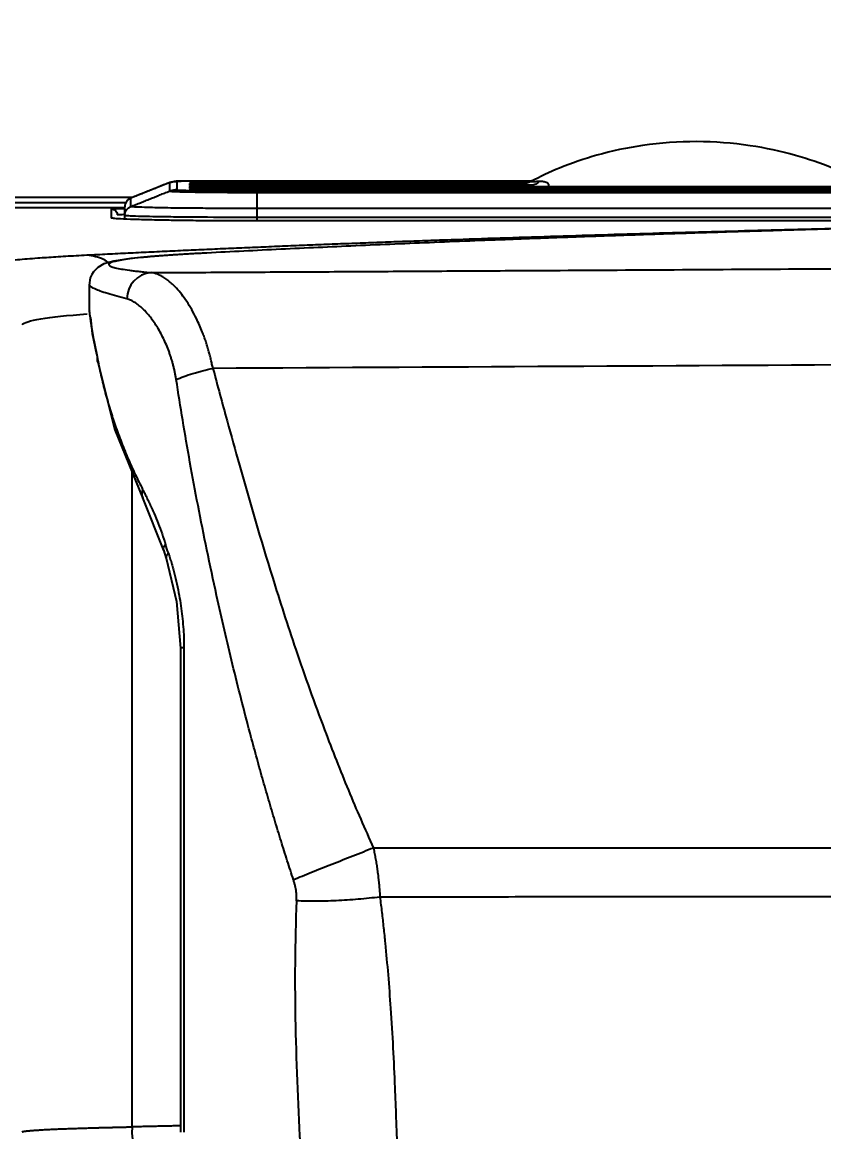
# Model space of a CAD drawing. Header units: millimetres. Extents: x 1416 to 7337, y -4252 to -1725.
# Drawn here: x 1796.1 to 1837.7, y -2353.5 to -2295.9 of the extents above; entities that cross this region are included whole.
import ezdxf

# ---------------------------------------------------------------- set-up
doc = ezdxf.new("R2010")
doc.units = ezdxf.units.MM
doc.header["$MEASUREMENT"] = 0
doc.styles.get("Standard").update_dxf_attribs({"font": 'NanumGothic.ttf'})
doc.dimstyles.get("Standard").update_dxf_attribs({"dimtxt": 0.18, "dimasz": 0.18, "dimexe": 0.18, "dimexo": 0.0625, "dimgap": 0.09, "dimtad": 0, "dimtih": 1, "dimtoh": 1, "dimdec": 4, "dimzin": 0, "dimdsep": 46, "dimtxsty": 'Standard', "dimcen": 0.09, "dimadec": 0, "dimazin": 0, "dimtfac": 1, "dimtdec": 4, "dimtofl": 0, "dimtmove": 0, "dimatfit": 3, "dimfxl": 0, "dimtolj": 1, "dimtzin": 0, "dimarcsym": 0})

# ---------------------------------------------------------------- blocks, each defined once
blk = doc.blocks.new('*D54')
at = {"color": 0, "lineweight": -2}
for p, q in [((1602.058, -2504.981), (1602.058, -2188.854)), ((1622.058, -2189.034), (2237.019, -2189.034)), ((2257.019, -2504.981), (2257.019, -2188.854))]:
    blk.add_line(p, q, dxfattribs=at)
at = {"color": 0}
for points in [[(1622.058, -2185.701), (1622.058, -2192.368), (1602.058, -2189.034)], [(2237.019, -2185.701), (2237.019, -2192.368), (2257.019, -2189.034)]]:
    blk.add_solid(points, dxfattribs=at)
at = {"layer": 'Defpoints', "color": 0}
for p in [(2257.019, -2189.034), (1602.058, -2505.043), (2257.019, -2505.043)]:
    blk.add_point(p, dxfattribs=at)
at = {"color": 2, "insert": (1929.538, -2165.426), "char_height": 25, "attachment_point": 5}
blk.add_mtext('\\A1;655', dxfattribs=at)

msp = doc.modelspace()

# ---------------------------------------------------------------- linework, layer by layer
for p, q in [((1803.74114, -2304.26025), (1801.71172, -2305.07162)), ((1803.72843, -2304.26562), (1803.72843, -2304.70698)), ((1804.09984, -2304.19411), (1804.09996, -2304.63545)), ((1822.48267, -2304.18535), (1804.6575, -2304.18535)), ((1804.75724, -2304.31885), (1804.75724, -2304.37793)), ((1804.75724, -2304.41622), (1804.75724, -2304.47531)), ((1805.35722, -2304.3053), (1822.20143, -2304.3053)), ((1822.24736, -2304.28997), (1805.35723, -2304.28997)), ((1805.35723, -2304.40268), (1822.53339, -2304.40268)), ((1859.59037, -2304.48474), (1805.35723, -2304.48474)), ((1821.68932, -2304.38736), (1805.35725, -2304.38736)), ((1805.61503, -2304.20792), (1822.45373, -2304.20792)), ((1822.4679, -2304.20215), (1822.27308, -2304.28138)), ((1801.78209, -2305.04349), (1622.05724, -2305.04348)), ((1804.75724, -2304.5136), (1804.75724, -2304.5727)), ((1804.80724, -2304.62922), (1804.80724, -2304.61018)), ((1805.35723, -2304.50006), (1859.5615, -2304.50006)), ((1851.22336, -2304.58212), (1805.35723, -2304.58212)), ((1805.35724, -2304.59777), (1851.22336, -2304.59777)), ((1846.02681, -2304.67096), (1806.1366, -2304.67096)), ((1844.54553, -2304.67871), (1806.69176, -2304.67871)), ((1808.2575, -2304.70076), (1843.85732, -2304.70076)), ((1801.40724, -2305.56929), (1622.33203, -2305.56929)), ((1801.46346, -2305.3146), (1622.33206, -2305.3146)), ((1801.40724, -2305.97416), (1801.40724, -2305.53277)), ((1808.25724, -2305.61509), (1808.25724, -2306.07678)), ((1843.85724, -2305.61509), (1808.25724, -2305.61509)), ((1801.40724, -2306.16255), (1801.40724, -2305.97416)), ((1843.85724, -2306.07678), (1808.25724, -2306.07678)), ((1808.25724, -2306.07678), (1808.25724, -2306.25805)), ((1843.85724, -2306.25806), (1808.25393, -2306.25805)), ((1843.85724, -2306.25813), (1808.25724, -2306.25813)), ((1799.55724, -2309.54784), (1799.55724, -2310.89544)), ((1801.78716, -2353.27074), (1801.78716, -2319.30281)), ((1802.32869, -2320.62733), (1803.42248, -2323.35365)), ((1803.4161, -2323.33256), (1803.55475, -2323.77581)), ((1804.29164, -2328.40003), (1804.29164, -2353.54845)), ((1804.4773, -2328.40385), (1804.4773, -2353.54316))]:
    msp.add_line(p, q)
for points in [[(1805.36183, -2304.31028), (1805.24152, -2304.35626), (1805.17103, -2304.42026)], [(1805.36183, -2304.40767), (1805.24153, -2304.45364), (1805.17105, -2304.51766)], [(1805.35724, -2304.50505), (1805.23853, -2304.55101), (1805.17042, -2304.61392)], [(1805.46766, -2307.92992), (1803.2379, -2308.06871), (1801.71888, -2308.21091), (1800.83047, -2308.34621), (1800.32302, -2308.48995), (1799.99861, -2308.66954), (1799.7754, -2308.89478), (1799.68561, -2309.03657), (1799.61438, -2309.20129), (1799.55782, -2309.58204)], [(1799.61769, -2311.2625), (1799.71566, -2312.09613), (1799.94207, -2313.16309)], [(1799.962, -2313.44196), (1800.88031, -2317.09784), (1802.34619, -2320.6621)], [(1803.54699, -2323.75161), (1804.09396, -2326.01181), (1804.29159, -2328.43304)]]:
    msp.add_lwpolyline(points)
for centre, radius, start, end in [((1804.86709, -2311.82773), 7.64139, 91.5300912, 98.0649752), ((1804.76245, -2304.54127), 0.26059, 15.0696445, 62.3773441), ((1804.76245, -2304.63865), 0.26059, 15.0696445, 62.3773441), ((1806.26581, -2247.4109), 57.27892, 268.3085991, 269.5955012), ((1808.05115, -2110.46202), 194.23871, 269.3540726, 270.0607602), ((1802.87992, -2310.30337), 1.36662, 94.4171869, 179.9157777), ((1805.03537, -2353.53778), 3.25917, 175.3001667, 262.6542934)]:
    msp.add_arc(centre, radius, start, end)
for points, knots in [([(1839.64025, -2304.21425), (1839.14749, -2303.9724), (1838.0483, -2303.43289), (1836.12315, -2302.78453), (1833.76752, -2302.27358), (1831.09591, -2302.07373), (1828.41408, -2302.2627), (1826.03021, -2302.77289), (1824.08301, -2303.42523), (1822.97206, -2303.97009), (1822.47423, -2304.21425)], [0, 0, 0, 0, 0.09234415, 0.20599083, 0.34095204, 0.49723671, 0.6553476, 0.79183973, 0.90672, 1, 1, 1, 1]), ([(1803.82708, -2304.26015), (1803.81012, -2304.26054), (1803.73628, -2304.26223), (1803.73185, -2304.26415), (1803.72844, -2304.26563)], [0, 0, 0, 0, 0.229810155, 1, 1, 1, 1]), ([(1804.6575, -2304.18535), (1804.58739, -2304.18547), (1804.47924, -2304.18566), (1804.34934, -2304.18674), (1804.2607, -2304.18788), (1804.18857, -2304.18926), (1804.11906, -2304.19132), (1804.10739, -2304.19301), (1804.09984, -2304.19411)], [0, 0, 0, 0, 0.239469127, 0.369428889, 0.500002973, 0.629963519, 0.760537344, 1, 1, 1, 1]), ([(1805.35723, -2304.28997), (1805.27865, -2304.28983), (1805.1214, -2304.28954), (1804.92273, -2304.28737), (1804.78443, -2304.28426), (1804.7663, -2304.28179), (1804.75724, -2304.28055)], [0, 0, 0, 0, 0.24995483, 0.50018954, 0.7503345, 1, 1, 1, 1]), ([(1804.75724, -2304.31885), (1804.76698, -2304.31691), (1804.78466, -2304.31339), (1804.90872, -2304.30956), (1805.03329, -2304.30735), (1805.13612, -2304.30616), (1805.24532, -2304.30544), (1805.32047, -2304.30535), (1805.35722, -2304.3053)], [0, 0, 0, 0, 0.31807042, 0.57775624, 0.69499435, 0.80535075, 0.90482277, 1, 1, 1, 1]), ([(1805.35725, -2304.38736), (1805.27874, -2304.38721), (1805.12159, -2304.38691), (1804.92293, -2304.38477), (1804.78448, -2304.38163), (1804.76631, -2304.37916), (1804.75724, -2304.37793)], [0, 0, 0, 0, 0.2497306, 0.49986778, 0.75006893, 1, 1, 1, 1]), ([(1804.75724, -2304.41622), (1804.76698, -2304.41429), (1804.78466, -2304.41077), (1804.90872, -2304.40695), (1805.0333, -2304.40472), (1805.13612, -2304.40357), (1805.24533, -2304.40281), (1805.32048, -2304.40272), (1805.35723, -2304.40268)], [0, 0, 0, 0, 0.31806747, 0.57775088, 0.6949879, 0.80534692, 0.90481565, 1, 1, 1, 1]), ([(1805.35723, -2304.48474), (1805.27872, -2304.4846), (1805.12158, -2304.48432), (1804.92293, -2304.48214), (1804.78448, -2304.47901), (1804.76631, -2304.47654), (1804.75724, -2304.47531)], [0, 0, 0, 0, 0.24971862, 0.49986393, 0.7500637, 1, 1, 1, 1]), ([(1804.96924, -2304.2146), (1804.97397, -2304.21443), (1805.01889, -2304.21281), (1805.16621, -2304.21063), (1805.3844, -2304.20838), (1805.54259, -2304.20807), (1805.61503, -2304.20792)], [0, 0, 0, 0, 0.04348712, 0.41291234, 0.73116838, 1, 1, 1, 1]), ([(1805.35722, -2304.39313), (1805.35722, -2304.38027), (1805.35722, -2304.35456), (1805.35722, -2304.32752), (1805.35722, -2304.3094), (1805.35722, -2304.30667), (1805.35722, -2304.3053)], [0, 0, 0, 0, 0.24997534, 0.49997934, 0.75000619, 1, 1, 1, 1]), ([(1821.68932, -2304.38741), (1821.8241, -2304.37938), (1822.09505, -2304.36326), (1822.34742, -2304.2641), (1822.47424, -2304.21427)], [0, 0, 0, 0, 0.497467816, 1, 1, 1, 1]), ([(1822.47424, -2304.21427), (1822.47104, -2304.20816), (1822.46435, -2304.19537), (1822.46231, -2304.1915), (1822.4664, -2304.1993), (1822.4679, -2304.20215)], [0, 0, 0, 0, 0.36646173, 0.76780426, 1, 1, 1, 1]), ([(1822.93928, -2304.19461), (1822.87716, -2304.25367), (1822.7529, -2304.37177), (1822.60656, -2304.39238), (1822.53339, -2304.40268)], [0, 0, 0, 0, 0.50000032, 1, 1, 1, 1]), ([(1822.93929, -2304.19461), (1823.00786, -2304.19456), (1823.14889, -2304.19446), (1823.31919, -2304.23942), (1823.39969, -2304.3264), (1823.41598, -2304.41318), (1823.40396, -2304.463), (1823.39794, -2304.48796)], [0, 0, 0, 0, 0.27100706, 0.55730461, 0.78330928, 0.89141068, 1, 1, 1, 1]), ([(1803.72846, -2304.70707), (1803.79662, -2304.71632), (1803.93293, -2304.73483), (1804.98041, -2304.75811), (1806.47734, -2304.77435), (1807.66396, -2304.77632), (1808.25724, -2304.77731)], [0, 0, 0, 0, 0.25004274, 0.5000571, 0.75004291, 1, 1, 1, 1]), ([(1804.09996, -2304.63545), (1804.12237, -2304.64431), (1804.14874, -2304.65474), (1804.51946, -2304.66296), (1804.57516, -2304.66419)], [0, 0, 0, 0, 0.84976798, 1, 1, 1, 1]), ([(1804.57516, -2304.66419), (1804.79667, -2304.67032), (1805.28726, -2304.68388), (1806.63393, -2304.69776), (1807.71631, -2304.69976), (1808.2575, -2304.70076)], [0, 0, 0, 0, 0.29158486, 0.64579299, 1, 1, 1, 1]), ([(1804.75724, -2304.5136), (1804.76698, -2304.51168), (1804.78466, -2304.50817), (1804.90873, -2304.50432), (1805.03329, -2304.5021), (1805.13612, -2304.50094), (1805.24532, -2304.50019), (1805.32048, -2304.5001), (1805.35723, -2304.50006)], [0, 0, 0, 0, 0.31806694, 0.57775028, 0.69499197, 0.80534711, 0.90481574, 1, 1, 1, 1]), ([(1804.75724, -2304.5727), (1804.76632, -2304.57394), (1804.78448, -2304.57641), (1804.92293, -2304.57952), (1805.12158, -2304.5817), (1805.27872, -2304.58198), (1805.35723, -2304.58212)], [0, 0, 0, 0, 0.24992884, 0.50013537, 0.75028103, 1, 1, 1, 1]), ([(1804.80724, -2304.61018), (1804.81559, -2304.6085), (1804.83128, -2304.60536), (1804.93747, -2304.60188), (1805.05051, -2304.59977), (1805.1456, -2304.59866), (1805.24902, -2304.59791), (1805.32163, -2304.59781), (1805.35724, -2304.59777)], [0, 0, 0, 0, 0.30074655, 0.56476953, 0.68215259, 0.79467711, 0.8992979, 1, 1, 1, 1]), ([(1804.80724, -2304.62922), (1804.82754, -2304.63388), (1804.86817, -2304.64319), (1805.19341, -2304.65634), (1805.68394, -2304.66816), (1806.14212, -2304.67411), (1806.37112, -2304.67708)], [0, 0, 0, 0, 0.249895, 0.50000136, 0.7501063, 1, 1, 1, 1]), ([(1805.35724, -2304.59777), (1805.35724, -2304.5989), (1805.35724, -2304.60118), (1805.35724, -2304.61629), (1805.35724, -2304.63881), (1805.35724, -2304.66024), (1805.35724, -2304.67096)], [0, 0, 0, 0, 0.25001879, 0.49999871, 0.75000354, 1, 1, 1, 1]), ([(1806.69176, -2304.67871), (1806.63423, -2304.67864), (1806.51915, -2304.67849), (1806.42047, -2304.67755), (1806.37112, -2304.67708)], [0, 0, 0, 0, 0.49992528, 1, 1, 1, 1]), ([(1800.70724, -2305.63383), (1800.74425, -2305.62695), (1800.79842, -2305.61687), (1801.26081, -2305.60931), (1801.40724, -2305.60692)], [0, 0, 0, 0, 0.6833307, 1, 1, 1, 1]), ([(1800.70724, -2305.63383), (1800.77795, -2305.63383), (1800.86079, -2305.66312), (1800.97795, -2305.78027), (1801.00724, -2305.8631), (1801.00724, -2305.93381)], [0, 0, 0, 0, 0.5, 0.5, 1, 1, 1, 1]), ([(1801.72157, -2305.06846), (1801.67707, -2305.09087), (1801.58807, -2305.13569), (1801.48778, -2305.24875), (1801.42007, -2305.38385), (1801.41151, -2305.48313), (1801.40724, -2305.53277)], [0, 0, 0, 0, 0.24999943, 0.49999673, 0.75000789, 1, 1, 1, 1]), ([(1801.40724, -2305.97416), (1801.41151, -2305.92452), (1801.42006, -2305.82524), (1801.48777, -2305.69013), (1801.58804, -2305.57706), (1801.67704, -2305.53224), (1801.72154, -2305.50984)], [0, 0, 0, 0, 0.24999089, 0.49999682, 0.75000854, 1, 1, 1, 1]), ([(1808.25724, -2305.61508), (1808.11682, -2305.61495), (1807.57803, -2305.61446), (1806.71845, -2305.61077), (1805.84409, -2305.60535), (1805.06669, -2305.59987), (1804.34823, -2305.59387), (1803.69204, -2305.58573), (1803.1571, -2305.57558), (1802.63326, -2305.56255), (1802.1619, -2305.54622), (1801.79685, -2305.52884), (1801.74811, -2305.51654), (1801.72155, -2305.50984)], [0, 0, 0, 0, 0.04107046, 0.15759107, 0.25304026, 0.30998329, 0.4087396, 0.50015849, 0.56246041, 0.64203155, 0.76259172, 0.87062478, 1, 1, 1, 1]), ([(1799.44105, -2308.02353), (1799.7951, -2308.00562), (1800.50308, -2307.96981), (1801.57579, -2307.91706), (1802.65612, -2307.86503), (1803.74484, -2307.81378), (1804.84175, -2307.76329), (1805.94689, -2307.71354), (1807.06027, -2307.66454), (1808.18187, -2307.61627), (1809.3117, -2307.56874), (1810.44976, -2307.52192), (1811.59605, -2307.47581), (1812.75057, -2307.43042), (1813.91332, -2307.38572), (1815.08429, -2307.34171), (1816.2635, -2307.29839), (1817.45093, -2307.25575), (1819.94845, -2307.16808), (1823.81274, -2307.04039), (1829.14065, -2306.88078), (1834.60452, -2306.73255), (1840.20475, -2306.59513), (1845.93808, -2306.46805), (1851.80158, -2306.35082), (1857.7916, -2306.24299), (1862.76834, -2306.16245), (1866.66325, -2306.10411), (1869.42873, -2306.06466), (1872.21631, -2306.02679), (1875.02601, -2305.99046), (1877.85785, -2305.95562), (1880.71171, -2305.92222), (1883.58806, -2305.89026), (1886.48512, -2305.85956), (1888.43395, -2305.84022), (1889.40871, -2305.83054)], [0, 0, 0, 0, 0.01470252, 0.02939957, 0.04409165, 0.0587793, 0.07346303, 0.08814335, 0.10282079, 0.11749587, 0.13216911, 0.14684103, 0.16151214, 0.17618298, 0.19085405, 0.20552589, 0.22019901, 0.23487393, 0.24955117, 0.31217358, 0.37472553, 0.4372472, 0.49977882, 0.56237535, 0.62495738, 0.6875652, 0.75023902, 0.77797453, 0.80570575, 0.83343619, 0.86116939, 0.88890888, 0.91665816, 0.94442077, 0.97220021, 1, 1, 1, 1]), ([(1808.25724, -2306.25813), (1808.17264, -2306.25811), (1808.00368, -2306.25807), (1807.75075, -2306.25778), (1807.49877, -2306.25732), (1807.24773, -2306.25667), (1806.85324, -2306.25535), (1806.31987, -2306.25282), (1805.4918, -2306.24711), (1804.60455, -2306.23823), (1803.69697, -2306.22534), (1802.77385, -2306.20803), (1801.85927, -2306.18426), (1801.26434, -2306.15922), (1800.95578, -2306.13928), (1800.82486, -2306.12707), (1800.75183, -2306.11663), (1800.71434, -2306.108), (1800.70961, -2306.10226), (1800.70724, -2306.09938)], [0, 0, 0, 0, 0.02141427, 0.04277251, 0.0640987, 0.08541694, 0.10675136, 0.16510486, 0.2233411, 0.32630607, 0.41104315, 0.49723349, 0.63553493, 0.77347554, 0.83246815, 0.89179758, 0.92771939, 0.96374826, 1, 1, 1, 1]), ([(1801.00724, -2305.9338), (1801.03161, -2305.92989), (1801.07779, -2305.92246), (1801.2258, -2305.91471), (1801.39122, -2305.9116), (1801.40724, -2305.9113)], [0, 0, 0, 0, 0.50238743, 0.95182399, 1, 1, 1, 1]), ([(1808.25724, -2306.07678), (1807.38301, -2306.07531), (1806.05205, -2306.07308), (1804.46082, -2306.06027), (1803.15895, -2306.0448), (1802.15945, -2306.02288), (1801.52027, -2305.99792), (1801.44663, -2305.98244), (1801.40724, -2305.97416)], [0, 0, 0, 0, 0.24281434, 0.36967444, 0.49979858, 0.70881344, 0.84423947, 1, 1, 1, 1]), ([(1839.22077, -2306.64432), (1838.80765, -2306.65568), (1837.98152, -2306.67841), (1836.75136, -2306.71323), (1835.52803, -2306.74857), (1834.31217, -2306.78449), (1833.10361, -2306.82099), (1831.90238, -2306.85808), (1830.70849, -2306.89576), (1829.52193, -2306.93405), (1828.34271, -2306.97294), (1827.17081, -2307.01244), (1826.00625, -2307.05256), (1824.84902, -2307.0933), (1823.69912, -2307.13468), (1822.55656, -2307.1767), (1820.37955, -2307.25851), (1817.21029, -2307.38389), (1813.82508, -2307.52909), (1811.189, -2307.6492), (1809.25631, -2307.7409), (1807.33086, -2307.83566), (1806.06402, -2307.90116), (1805.42766, -2307.93407)], [0, 0, 0, 0, 0.03345597, 0.066904, 0.10034523, 0.13378081, 0.16721186, 0.20063954, 0.23406499, 0.26748934, 0.30091373, 0.33433932, 0.36776723, 0.40119862, 0.43463461, 0.46807636, 0.501525, 0.62706756, 0.7527581, 0.81371449, 0.87523558, 0.93732845, 1, 1, 1, 1]), ([(1805.42766, -2307.93407), (1805.32591, -2307.93947), (1805.12277, -2307.95024), (1804.82912, -2307.96672), (1804.54433, -2307.98339), (1804.26915, -2308.00028), (1804.00336, -2308.01739), (1803.74702, -2308.03472), (1803.50012, -2308.05227), (1803.26267, -2308.07004), (1803.03466, -2308.08803), (1802.81609, -2308.10624), (1802.60696, -2308.12468), (1802.40729, -2308.14335), (1802.07537, -2308.17632), (1801.65378, -2308.2244), (1801.21534, -2308.28848), (1800.88692, -2308.35379), (1800.67032, -2308.41981), (1800.56343, -2308.4865), (1800.5663, -2308.55328), (1800.67665, -2308.6201), (1800.8928, -2308.68637), (1801.21217, -2308.75201), (1801.5625, -2308.80583), (1801.89113, -2308.84819), (1802.16067, -2308.87943), (1802.45252, -2308.91035), (1802.6673, -2308.93066), (1802.77466, -2308.94081)], [0, 0, 0, 0, 0.02023936, 0.04040879, 0.06051607, 0.08056907, 0.10057572, 0.12054401, 0.14048197, 0.16039766, 0.18029917, 0.20019463, 0.22009215, 0.23999984, 0.25992581, 0.32439119, 0.38865386, 0.45199713, 0.51516772, 0.57743033, 0.63953978, 0.70075231, 0.76181171, 0.82198964, 0.88198307, 0.9115729, 0.94108239, 0.97054642, 1, 1, 1, 1]), ([(1793.17728, -2308.73799), (1793.18453, -2308.73043), (1793.19901, -2308.71534), (1793.23186, -2308.69285), (1793.27282, -2308.67051), (1793.32269, -2308.64834), (1793.38126, -2308.62633), (1793.44858, -2308.60448), (1793.52464, -2308.58279), (1793.60945, -2308.56126), (1793.81317, -2308.51472), (1794.21091, -2308.44393), (1794.92541, -2308.3514), (1795.80704, -2308.26245), (1796.64332, -2308.19479), (1797.33526, -2308.14617), (1797.82092, -2308.11454), (1798.3337, -2308.08354), (1798.87155, -2308.0531), (1799.25088, -2308.03341), (1799.44105, -2308.02353)], [0, 0, 0, 0, 0.02800632, 0.05592511, 0.08376373, 0.11152958, 0.13923013, 0.16687291, 0.19446547, 0.22201544, 0.24953044, 0.37424006, 0.50022322, 0.62608223, 0.75080506, 0.80027916, 0.84989158, 0.89968671, 0.94970842, 1, 1, 1, 1]), ([(1799.44105, -2308.02353), (1799.73576, -2308.06189), (1800.13259, -2308.11356), (1800.47547, -2308.3587), (1800.5637, -2308.42178)], [0, 0, 0, 0, 0.74267678, 1, 1, 1, 1]), ([(1802.77466, -2308.94081), (1804.15077, -2308.93326), (1806.89492, -2308.91821), (1810.99777, -2308.89533), (1815.07548, -2308.87232), (1819.12796, -2308.84915), (1824.08091, -2308.82047), (1829.94168, -2308.78595), (1836.71772, -2308.74527), (1841.23274, -2308.71749), (1843.4905, -2308.7036)], [0, 0, 0, 0, 0.10126698, 0.20194048, 0.3020209, 0.40150864, 0.5004041, 0.66690015, 0.83343144, 1, 1, 1, 1]), ([(1805.97975, -2313.90855), (1805.96396, -2313.83322), (1805.93185, -2313.67999), (1805.87811, -2313.45023), (1805.81893, -2313.21641), (1805.75368, -2312.97947), (1805.68223, -2312.74012), (1805.60437, -2312.49923), (1805.52, -2312.25767), (1805.36729, -2311.85248), (1805.0834, -2311.20147), (1804.63306, -2310.41379), (1804.13717, -2309.77728), (1803.75152, -2309.41379), (1803.48451, -2309.21873), (1803.29341, -2309.10516), (1803.11136, -2309.0222), (1802.93841, -2308.96544), (1802.82863, -2308.94893), (1802.77466, -2308.94081)], [0, 0, 0, 0, 0.02670968, 0.05432551, 0.08284676, 0.11227057, 0.14259024, 0.1737957, 0.20587675, 0.23882272, 0.33976114, 0.48945786, 0.63614123, 0.74677724, 0.80071499, 0.85297918, 0.90360046, 0.95260513, 1, 1, 1, 1]), ([(1801.5133, -2310.30136), (1801.15689, -2310.20694), (1800.42777, -2310.01377), (1799.85996, -2309.80462), (1799.58591, -2309.6501), (1799.57767, -2309.5786), (1799.57412, -2309.54784)], [0, 0, 0, 0, 0.30170407, 0.61720716, 0.83531667, 1, 1, 1, 1]), ([(1804.07426, -2314.48714), (1804.06417, -2314.42452), (1804.04394, -2314.29904), (1804.00792, -2314.11355), (1803.96778, -2313.92979), (1803.92315, -2313.74795), (1803.87421, -2313.56798), (1803.82101, -2313.38991), (1803.76362, -2313.21371), (1803.63601, -2312.85191), (1803.41325, -2312.32963), (1803.06651, -2311.70805), (1802.6854, -2311.17156), (1802.35192, -2310.81613), (1802.08656, -2310.59291), (1801.88999, -2310.45926), (1801.69784, -2310.35807), (1801.57485, -2310.32028), (1801.5133, -2310.30137)], [0, 0, 0, 0, 0.026851263, 0.053806709, 0.080916158, 0.108228589, 0.135791895, 0.16365268, 0.191856069, 0.220445567, 0.341789538, 0.466810757, 0.598768895, 0.732015188, 0.799546003, 0.866485929, 0.933185742, 1, 1, 1, 1]), ([(1796.07571, -2311.63549), (1796.15374, -2311.53432), (1796.47931, -2311.43559), (1797.61206, -2311.24816), (1798.41828, -2311.15935), (1799.44672, -2311.07705)], [0, 0, 0, 0, 0.5, 0.5, 1, 1, 1, 1]), ([(1799.56847, -2310.89544), (1799.56426, -2310.90943), (1799.54949, -2310.95849), (1799.60685, -2311.27353), (1799.65311, -2311.73301), (1799.82866, -2312.60719), (1799.96733, -2313.29769)], [0, 0, 0, 0, 0.07157133, 0.25101107, 0.40838815, 1, 1, 1, 1]), ([(1799.96732, -2313.29769), (1799.96383, -2313.35129), (1799.95706, -2313.4556), (1799.98702, -2313.58608), (1800.04476, -2313.64713), (1800.06482, -2313.66833)], [0, 0, 0, 0, 0.40825429, 0.79448437, 1, 1, 1, 1]), ([(1799.96733, -2313.29768), (1799.99858, -2313.46128), (1800.06034, -2313.7846), (1800.16435, -2314.26254), (1800.27452, -2314.72794), (1800.39108, -2315.18072), (1800.51315, -2315.62092), (1800.64017, -2316.04851), (1800.77152, -2316.4635), (1800.96223, -2317.03156), (1801.22336, -2317.74433), (1801.571, -2318.59203), (1801.93645, -2319.40448), (1802.20172, -2319.9304), (1802.33195, -2320.18858)], [0, 0, 0, 0, 0.06975972, 0.13786867, 0.2043271, 0.26913533, 0.33229366, 0.39380243, 0.45366202, 0.51187282, 0.64033343, 0.76450407, 0.88439071, 1, 1, 1, 1]), ([(1804.07426, -2314.48714), (1804.18348, -2314.4374), (1804.31768, -2314.38415), (1804.6154, -2314.27792), (1804.77854, -2314.22504), (1805.02672, -2314.15061), (1805.11003, -2314.12659), (1805.2753, -2314.08062), (1805.35648, -2314.05884), (1805.61251, -2313.99265), (1805.795, -2313.94886), (1805.97975, -2313.90855)], [0, 0, 0, 0, 0.25, 0.25, 0.5, 0.5, 0.625, 0.625, 0.75, 0.75, 1, 1, 1, 1]), ([(1805.97976, -2313.90853), (1806.22485, -2314.81482), (1806.6773, -2316.48791), (1807.67833, -2320.10471), (1808.83665, -2324.07051), (1810.31429, -2328.65285), (1811.44796, -2331.82186), (1812.38253, -2334.24649), (1813.00769, -2335.7925), (1813.64734, -2337.3051), (1814.09462, -2338.30169), (1814.31782, -2338.799)], [0, 0, 0, 0, 0.107504629, 0.198461708, 0.429583293, 0.580027434, 0.748350962, 0.813298949, 0.87595438, 0.93809928, 1, 1, 1, 1]), ([(1810.16542, -2340.45256), (1810.05686, -2340.12124), (1809.83667, -2339.44926), (1809.51374, -2338.42369), (1809.19051, -2337.36753), (1808.86811, -2336.28051), (1808.54652, -2335.1627), (1808.22602, -2334.01408), (1807.69513, -2332.05217), (1806.98969, -2329.28115), (1806.25457, -2326.10632), (1805.66663, -2323.35307), (1805.20622, -2321.04792), (1804.78943, -2318.80584), (1804.41119, -2316.6276), (1804.18533, -2315.19277), (1804.07426, -2314.48714)], [0, 0, 0, 0, 0.03913646, 0.07937608, 0.12072055, 0.16317145, 0.20673023, 0.25139822, 0.29717668, 0.4351807, 0.57293683, 0.66373488, 0.75183098, 0.83723393, 0.91995339, 1, 1, 1, 1]), ([(1802.33195, -2320.18858), (1802.31257, -2320.25218), (1802.2749, -2320.37584), (1802.28507, -2320.53074), (1802.3254, -2320.60981), (1802.34125, -2320.64088)], [0, 0, 0, 0, 0.39130752, 0.76084939, 1, 1, 1, 1]), ([(1802.33195, -2320.18858), (1802.37239, -2320.26757), (1802.45306, -2320.42512), (1802.57301, -2320.67008), (1802.69142, -2320.92045), (1802.80804, -2321.17692), (1802.95761, -2321.51914), (1803.13622, -2321.95424), (1803.33864, -2322.48938), (1803.46244, -2322.8621), (1803.524, -2323.04741)], [0, 0, 0, 0, 0.09516299, 0.18978865, 0.28394943, 0.37771885, 0.47117137, 0.64980045, 0.82588388, 1, 1, 1, 1]), ([(1803.42037, -2323.33112), (1803.41755, -2323.32549), (1803.3971, -2323.28476), (1803.42036, -2323.18767), (1803.48896, -2323.09482), (1803.52399, -2323.0474)], [0, 0, 0, 0, 0.07271341, 0.52638272, 1, 1, 1, 1]), ([(1803.66615, -2323.4845), (1803.63017, -2323.53238), (1803.56014, -2323.62556), (1803.53619, -2323.72539), (1803.55689, -2323.76837), (1803.56076, -2323.77641)], [0, 0, 0, 0, 0.46215236, 0.8993661, 1, 1, 1, 1]), ([(1803.66616, -2323.48449), (1803.69383, -2323.56982), (1803.74876, -2323.73921), (1803.82679, -2323.99654), (1803.90062, -2324.25376), (1803.99827, -2324.61674), (1804.11285, -2325.09346), (1804.22869, -2325.66868), (1804.32099, -2326.2294), (1804.39067, -2326.77088), (1804.44035, -2327.31387), (1804.47156, -2327.85837), (1804.47539, -2328.2221), (1804.4773, -2328.40384)], [0, 0, 0, 0, 0.05757675, 0.11429636, 0.17020178, 0.22533783, 0.34753976, 0.46978786, 0.57776655, 0.68436982, 0.78999983, 0.89506991, 1, 1, 1, 1]), ([(1804.4773, -2328.40385), (1804.43139, -2328.40385), (1804.33957, -2328.40385), (1804.2867, -2328.40385), (1804.29656, -2328.40385), (1804.29847, -2328.40385)], [0, 0, 0, 0, 0.4464654, 0.89293304, 1, 1, 1, 1]), ([(1814.31782, -2338.799), (1813.97373, -2338.93429), (1813.61421, -2339.07609), (1812.88553, -2339.36441), (1812.51651, -2339.51088), (1811.79355, -2339.79878), (1811.43978, -2339.94014), (1810.77007, -2340.20868), (1810.45425, -2340.33581), (1810.16542, -2340.45256)], [0, 0, 0, 0, 0.25, 0.25, 0.5, 0.5, 0.75, 0.75, 1, 1, 1, 1]), ([(1814.31782, -2338.799), (1814.33712, -2338.8911), (1814.37569, -2339.07514), (1814.42741, -2339.35448), (1814.47458, -2339.63553), (1814.51676, -2339.91822), (1814.55403, -2340.20211), (1814.5864, -2340.48687), (1814.61376, -2340.77215), (1814.63654, -2341.05754), (1814.6476, -2341.24808), (1814.65312, -2341.34319)], [0, 0, 0, 0, 0.11209571, 0.2240053, 0.33570304, 0.44716305, 0.55835945, 0.66926651, 0.77985883, 0.89011145, 1, 1, 1, 1]), ([(1844.88232, -2338.80591), (1839.79344, -2338.8046), (1834.70224, -2338.8044), (1824.51435, -2338.80157), (1819.41765, -2338.79899), (1814.31782, -2338.799)], [0, 0, 0, 0, 0.5, 0.5, 1, 1, 1, 1]), ([(1810.32467, -2341.53984), (1810.32601, -2341.48841), (1810.32868, -2341.38538), (1810.32205, -2341.23037), (1810.30765, -2341.07508), (1810.28474, -2340.91943), (1810.25342, -2340.76353), (1810.21424, -2340.60707), (1810.18182, -2340.50445), (1810.16542, -2340.45256)], [0, 0, 0, 0, 0.13848065, 0.27741702, 0.41742911, 0.55912278, 0.70308269, 0.84986639, 1, 1, 1, 1]), ([(1814.65312, -2341.34319), (1814.28611, -2341.38847), (1813.90662, -2341.42819), (1813.14306, -2341.49318), (1812.75911, -2341.51842), (1812.00938, -2341.55248), (1811.64374, -2341.56129), (1810.95128, -2341.56246), (1810.62456, -2341.55481), (1810.32467, -2341.53983)], [0, 0, 0, 0, 0.25, 0.25, 0.5, 0.5, 0.75, 0.75, 1, 1, 1, 1]), ([(1844.91034, -2341.33479), (1843.94986, -2341.33507), (1841.43094, -2341.3358), (1836.39141, -2341.33769), (1830.29434, -2341.33958), (1823.92262, -2341.34073), (1818.87681, -2341.34161), (1815.84827, -2341.34274), (1814.65312, -2341.34319)], [0, 0, 0, 0, 0.09532725, 0.24999915, 0.50000331, 0.70000574, 0.88161361, 1, 1, 1, 1]), ([(1814.65312, -2341.34319), (1814.68575, -2341.60806), (1814.75112, -2342.13867), (1814.84058, -2342.93692), (1814.95292, -2344.01712), (1815.07919, -2345.40924), (1815.26808, -2347.90708), (1815.39638, -2350.38157), (1815.49092, -2352.84899), (1815.52475, -2353.94203), (1815.54243, -2354.51306)], [0, 0, 0, 0, 0.06062222, 0.12144283, 0.18246639, 0.30733217, 0.43897929, 0.75153691, 0.87019771, 1, 1, 1, 1]), ([(1810.32467, -2341.53984), (1810.23461, -2343.69314), (1810.22157, -2345.8631), (1810.30843, -2350.20363), (1810.40781, -2352.37447), (1810.52711, -2354.54316)], [0, 0, 0, 0, 0.5, 0.5, 1, 1, 1, 1]), ([(1796.07552, -2353.52649), (1796.08314, -2353.52357), (1796.09832, -2353.51778), (1796.13433, -2353.50914), (1796.17947, -2353.50062), (1796.23435, -2353.4922), (1796.29834, -2353.48389), (1796.37116, -2353.47569), (1796.45243, -2353.46762), (1796.54181, -2353.45966), (1796.63893, -2353.45182), (1796.74347, -2353.4441), (1796.85506, -2353.43651), (1796.97338, -2353.42904), (1797.09808, -2353.42169), (1797.22884, -2353.41447), (1797.36533, -2353.40738), (1797.50722, -2353.40041), (1797.65419, -2353.39358), (1797.80594, -2353.38687), (1797.96216, -2353.38029), (1798.12253, -2353.37383), (1798.28677, -2353.36751), (1798.45458, -2353.36131), (1798.62568, -2353.35524), (1798.79977, -2353.3493), (1798.97659, -2353.34348), (1799.15587, -2353.33779), (1799.33733, -2353.33222), (1799.52073, -2353.32678), (1799.70581, -2353.32146), (1799.89231, -2353.31627), (1800.08, -2353.31119), (1800.26864, -2353.30624), (1800.45799, -2353.3014), (1800.64784, -2353.29668), (1800.83797, -2353.29208), (1801.02816, -2353.28759), (1801.21819, -2353.28322), (1801.40793, -2353.27895), (1801.59693, -2353.2748), (1801.72416, -2353.27208), (1801.78716, -2353.27074)], [0, 0, 0, 0, 0.03186328, 0.06337402, 0.09453205, 0.12533774, 0.15579148, 0.18589354, 0.21564392, 0.2450425, 0.2740892, 0.30278397, 0.3311268, 0.35911774, 0.38675678, 0.41404394, 0.44097924, 0.46756266, 0.4937942, 0.51967385, 0.54520162, 0.5703775, 0.59520149, 0.61967357, 0.64379376, 0.66756207, 0.6909785, 0.71404307, 0.73675578, 0.75911662, 0.78112559, 0.80278262, 0.8240877, 0.84504079, 0.86564188, 0.88589103, 0.90578834, 0.92533392, 0.94452784, 0.96337018, 0.98186097, 1, 1, 1, 1])]:
    msp.add_open_spline(points, degree=3, knots=knots)
for points, degree in [([(1803.72843, -2304.26562), (1802.725, -2304.66704), (1801.72157, -2305.06846)], 2), ([(1804.09984, -2304.19411), (1803.91413, -2304.22986), (1803.72843, -2304.26562)], 2), ([(1804.84489, -2304.21884), (1804.90707, -2304.21672), (1804.96924, -2304.2146)], 2), ([(1822.34194, -2304.39921), (1822.01563, -2304.39328), (1821.68932, -2304.38736)], 2), ([(1822.53339, -2304.40268), (1822.43767, -2304.40094), (1822.34194, -2304.39921)], 2), ([(1822.47423, -2304.21425), (1822.70676, -2304.20443), (1822.93929, -2304.19461)], 2), ([(1801.72154, -2305.50984), (1802.72499, -2305.10841), (1803.72843, -2304.70698)], 2), ([(1804.09996, -2304.63545), (1803.91419, -2304.67121), (1803.72843, -2304.70698)], 2), ([(1808.2575, -2304.70076), (1808.25737, -2304.73901), (1808.25724, -2304.77726)], 2), ([(1808.25724, -2304.77726), (1808.25724, -2305.19618), (1808.25724, -2305.6151)], 2), ([(1808.25724, -2304.77726), (1826.05724, -2304.7773), (1843.85724, -2304.77734)], 2), ([(1800.70724, -2306.09938), (1800.70724, -2305.91129), (1800.70724, -2305.75611), (1800.70724, -2305.63383)], 3), ([(1801.72154, -2305.50984), (1801.72155, -2305.28915), (1801.72157, -2305.06846)], 2), ([(1844.43611, -2313.69762), (1831.56566, -2313.77218), (1818.93579, -2313.84116), (1805.97976, -2313.90853)], 3), ([(1803.66616, -2323.48449), (1803.61828, -2323.33891), (1803.5709, -2323.19322), (1803.524, -2323.04741)], 3), ([(1804.29164, -2353.21474), (1803.0394, -2353.24274), (1801.78716, -2353.27074)], 2)]:
    msp.add_open_spline(points, degree=degree)

# ---------------------------------------------------------------- dimensions: what is measured, and where the dimension line sits
at = {"color": 3}
dim = msp.add_linear_dim(base=(2257.01874, -2189.03448), p1=(1602.05756, -2505.04316), p2=(2257.01874, -2505.04316), dimstyle='Standard', override={"dimtxt": 25, "dimasz": 20, "dimgap": 10, "dimtad": 1, "dimtih": 0, "dimdec": 0, "dimclrt": 2, "dimtdec": 0, "dimtmove": 2}, dxfattribs=at)
dim.commit()
dim.dimension.update_dxf_attribs({"geometry": '*D54', "text_midpoint": (1929.53815, -2165.42576)})

doc.saveas('drawing.dxf')
